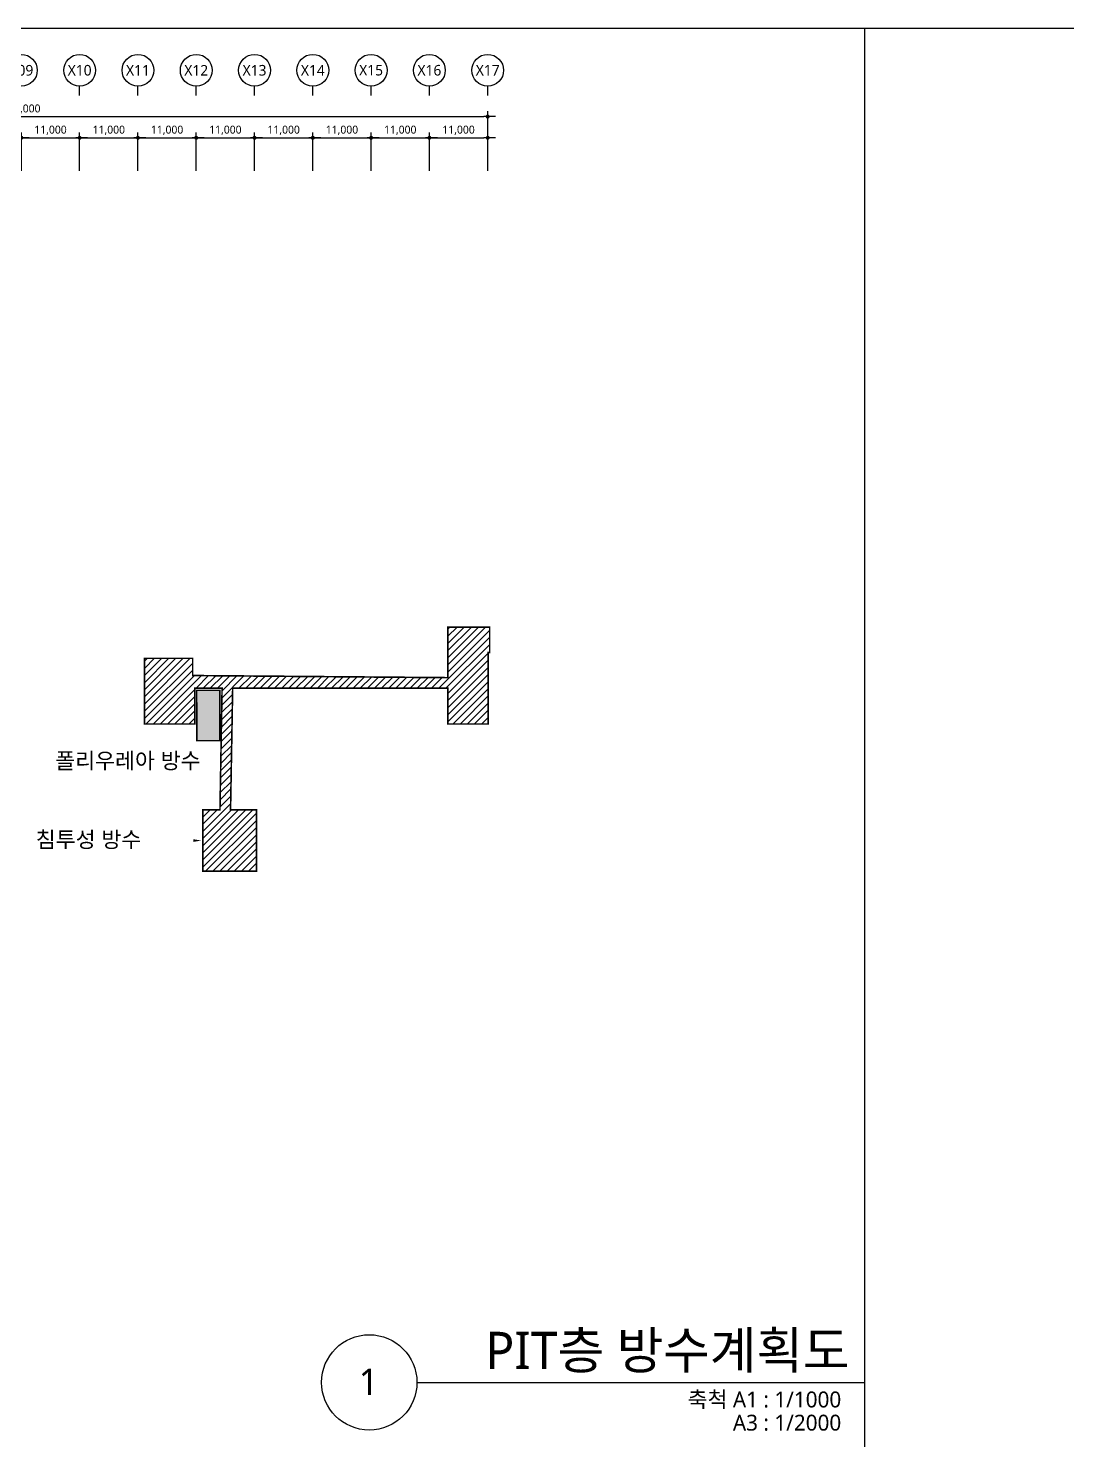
# Model space of a CAD drawing. Header units: millimetres. Extents: x 1037297 to 2672330, y 928637 to 1464837.
# Drawn here: x 1238838 to 1434813, y 1198407 to 1464837 of the extents above; entities that cross this region are included whole.
import ezdxf
from ezdxf.enums import TextEntityAlignment as Align

# ---------------------------------------------------------------- set-up
doc = ezdxf.new("R2010")
doc.units = ezdxf.units.MM
doc.header["$LTSCALE"] = 5
doc.header["$MEASUREMENT"] = 0
doc.header["$PDSIZE"] = -10
doc.linetypes.add('ACAD_ISO10W100', pattern=[18, 12, -3, 0, -3])
doc.linetypes.add('HIDDEN', pattern=[0.375, 0.25, -0.125])
doc.layers.get('0').update_dxf_attribs({"linetype": 'CONTINUOUS'})
doc.layers.get('Defpoints').update_dxf_attribs({"color": 153, "linetype": 'CONTINUOUS'})
for name, color, linetype, lineweight in [('A-AXIS-BUBL', 7, 'CONTINUOUS', 25), ('A-DIMS', 7, 'CONTINUOUS', 25), ('A-MKXS-LEAD', 7, 'CONTINUOUS', 25), ('A-XXXX-SYMB', 7, 'CONTINUOUS', 25), ('A-XXXX-TXT1', 3, 'CONTINUOUS', 25), ('A-XXXX-TXT2', 3, 'CONTINUOUS', 25)]:
    doc.layers.add(name, color=color, linetype=linetype, lineweight=lineweight)
doc.layers.add('AA-TEX-3', color=3, linetype='CONTINUOUS')
doc.layers.add('방수', color=7, linetype='CONTINUOUS')
doc.styles.add('HY울릉도L', font='')
doc.styles.add('맑은고딕', font='malgun.ttf')
doc.styles.add('한농대-돋음체', font='')
doc.styles.get('HY울릉도L').set_extended_font_data('HYwulM')
doc.styles.get('한농대-돋음체').set_extended_font_data('Dotum')
doc.dimstyles.new('CDIM', dxfattribs={"dimtxt": 3, "dimasz": 1.5, "dimexe": 2, "dimexo": 1, "dimgap": 1, "dimtad": 1, "dimdec": 0, "dimrnd": 0.5, "dimzin": 0, "dimdsep": 32, "dimlunit": 6, "dimtxsty": 'HY울릉도L', "dimblk1": '_CIDOT', "dimblk2": '_CIDOT', "dimsah": 1, "dimcen": 5.5, "dimclrd": 2, "dimclre": 2, "dimclrt": 7, "dimadec": 0, "dimazin": 0, "dimtfac": 1, "dimtdec": 0, "dimtix": 1, "dimtmove": 2, "dimatfit": 1, "dimldrblk": '_CIDOT', "dimfxl": 1, "dimtolj": 1, "dimtzin": 0, "dimlwd": -1, "dimarcsym": 0})

# ---------------------------------------------------------------- blocks, each defined once
blk = doc.blocks.new('_CIDOT')
at = {"color": 0, "linetype": 'ByBlock'}
blk.add_line((2, 0), (-1, 0), dxfattribs=at)
at = {"color": 0, "linetype": 'ByBlock', "const_width": 0.5}
blk.add_lwpolyline([(-0.25, 0, 1), (0.25, 0, 1)], format="xyb", close=True, dxfattribs=at)
blk = doc.blocks.new('*D34')
at = {"layer": 'A-DIMS', "lineweight": -2, "transparency": 16777216}
for p, q in [((203693, 255621), (203693, 262871)), ((214693, 255621), (214693, 262871))]:
    blk.add_line(p, q, dxfattribs=at)
at = {"layer": 'A-DIMS', "transparency": 16777216}
blk.add_line((204443, 261871), (213943, 261871), dxfattribs=at)
at = {"layer": 'Defpoints', "color": 0, "transparency": 16777216}
for p in [(214693, 261871), (203693, 255121), (214693, 255121)]:
    blk.add_point(p, dxfattribs=at)
at = {"layer": 'A-DIMS', "transparency": 16777216, "xscale": 750, "yscale": 750, "zscale": 750, "rotation": 180}
blk.add_blockref('_CIDOT', (203693, 261871), dxfattribs=at)
at = {"layer": 'A-DIMS', "transparency": 16777216, "xscale": 750, "yscale": 750, "zscale": 750}
blk.add_blockref('_CIDOT', (214693, 261871), dxfattribs=at)
at = {"layer": 'A-DIMS', "color": 3, "transparency": 16777216, "insert": (209193, 263275), "char_height": 1500, "attachment_point": 5, "style": '맑은고딕'}
blk.add_mtext('\\A1;11,000', dxfattribs=at)
blk = doc.blocks.new('*D35')
at = {"layer": 'A-DIMS', "lineweight": -2, "transparency": 16777216}
for p, q in [((214693, 255621), (214693, 262871)), ((225693, 255621), (225693, 262871))]:
    blk.add_line(p, q, dxfattribs=at)
at = {"layer": 'A-DIMS', "transparency": 16777216}
blk.add_line((215443, 261871), (224943, 261871), dxfattribs=at)
at = {"layer": 'Defpoints', "color": 0, "transparency": 16777216}
for p in [(225693, 261871), (214693, 255121), (225693, 255121)]:
    blk.add_point(p, dxfattribs=at)
at = {"layer": 'A-DIMS', "transparency": 16777216, "xscale": 750, "yscale": 750, "zscale": 750, "rotation": 180}
blk.add_blockref('_CIDOT', (214693, 261871), dxfattribs=at)
at = {"layer": 'A-DIMS', "transparency": 16777216, "xscale": 750, "yscale": 750, "zscale": 750}
blk.add_blockref('_CIDOT', (225693, 261871), dxfattribs=at)
at = {"layer": 'A-DIMS', "color": 3, "transparency": 16777216, "insert": (220193, 263275), "char_height": 1500, "attachment_point": 5, "style": '맑은고딕'}
blk.add_mtext('\\A1;11,000', dxfattribs=at)
blk = doc.blocks.new('*D36')
at = {"layer": 'A-DIMS', "lineweight": -2, "transparency": 16777216}
for p, q in [((225693, 255621), (225693, 262871)), ((236693, 255621), (236693, 262871))]:
    blk.add_line(p, q, dxfattribs=at)
at = {"layer": 'A-DIMS', "transparency": 16777216}
blk.add_line((226443, 261871), (235943, 261871), dxfattribs=at)
at = {"layer": 'Defpoints', "color": 0, "transparency": 16777216}
for p in [(236693, 261871), (225693, 255121), (236693, 255121)]:
    blk.add_point(p, dxfattribs=at)
at = {"layer": 'A-DIMS', "transparency": 16777216, "xscale": 750, "yscale": 750, "zscale": 750, "rotation": 180}
blk.add_blockref('_CIDOT', (225693, 261871), dxfattribs=at)
at = {"layer": 'A-DIMS', "transparency": 16777216, "xscale": 750, "yscale": 750, "zscale": 750}
blk.add_blockref('_CIDOT', (236693, 261871), dxfattribs=at)
at = {"layer": 'A-DIMS', "color": 3, "transparency": 16777216, "insert": (231193, 263275), "char_height": 1500, "attachment_point": 5, "style": '맑은고딕'}
blk.add_mtext('\\A1;11,000', dxfattribs=at)
blk = doc.blocks.new('*D37')
at = {"layer": 'A-DIMS', "lineweight": -2, "transparency": 16777216}
for p, q in [((236693, 255621), (236693, 262871)), ((247693, 255621), (247693, 262871))]:
    blk.add_line(p, q, dxfattribs=at)
at = {"layer": 'A-DIMS', "transparency": 16777216}
blk.add_line((237443, 261871), (246943, 261871), dxfattribs=at)
at = {"layer": 'Defpoints', "color": 0, "transparency": 16777216}
for p in [(247693, 261871), (236693, 255121), (247693, 255121)]:
    blk.add_point(p, dxfattribs=at)
at = {"layer": 'A-DIMS', "transparency": 16777216, "xscale": 750, "yscale": 750, "zscale": 750, "rotation": 180}
blk.add_blockref('_CIDOT', (236693, 261871), dxfattribs=at)
at = {"layer": 'A-DIMS', "transparency": 16777216, "xscale": 750, "yscale": 750, "zscale": 750}
blk.add_blockref('_CIDOT', (247693, 261871), dxfattribs=at)
at = {"layer": 'A-DIMS', "color": 3, "transparency": 16777216, "insert": (242193, 263275), "char_height": 1500, "attachment_point": 5, "style": '맑은고딕'}
blk.add_mtext('\\A1;11,000', dxfattribs=at)
blk = doc.blocks.new('*D38')
at = {"layer": 'A-DIMS', "lineweight": -2, "transparency": 16777216}
for p, q in [((247693, 255621), (247693, 262871)), ((258693, 255621), (258693, 262871))]:
    blk.add_line(p, q, dxfattribs=at)
at = {"layer": 'A-DIMS', "transparency": 16777216}
blk.add_line((248443, 261871), (257943, 261871), dxfattribs=at)
at = {"layer": 'Defpoints', "color": 0, "transparency": 16777216}
for p in [(258693, 261871), (247693, 255121), (258693, 255121)]:
    blk.add_point(p, dxfattribs=at)
at = {"layer": 'A-DIMS', "transparency": 16777216, "xscale": 750, "yscale": 750, "zscale": 750, "rotation": 180}
blk.add_blockref('_CIDOT', (247693, 261871), dxfattribs=at)
at = {"layer": 'A-DIMS', "transparency": 16777216, "xscale": 750, "yscale": 750, "zscale": 750}
blk.add_blockref('_CIDOT', (258693, 261871), dxfattribs=at)
at = {"layer": 'A-DIMS', "color": 3, "transparency": 16777216, "insert": (253193, 263275), "char_height": 1500, "attachment_point": 5, "style": '맑은고딕'}
blk.add_mtext('\\A1;11,000', dxfattribs=at)
blk = doc.blocks.new('*D39')
at = {"layer": 'A-DIMS', "lineweight": -2, "transparency": 16777216}
for p, q in [((258693, 255621), (258693, 262871)), ((269693, 255621), (269693, 262871))]:
    blk.add_line(p, q, dxfattribs=at)
at = {"layer": 'A-DIMS', "transparency": 16777216}
blk.add_line((259443, 261871), (268943, 261871), dxfattribs=at)
at = {"layer": 'Defpoints', "color": 0, "transparency": 16777216}
for p in [(269693, 261871), (258693, 255121), (269693, 255121)]:
    blk.add_point(p, dxfattribs=at)
at = {"layer": 'A-DIMS', "transparency": 16777216, "xscale": 750, "yscale": 750, "zscale": 750, "rotation": 180}
blk.add_blockref('_CIDOT', (258693, 261871), dxfattribs=at)
at = {"layer": 'A-DIMS', "transparency": 16777216, "xscale": 750, "yscale": 750, "zscale": 750}
blk.add_blockref('_CIDOT', (269693, 261871), dxfattribs=at)
at = {"layer": 'A-DIMS', "color": 3, "transparency": 16777216, "insert": (264193, 263275), "char_height": 1500, "attachment_point": 5, "style": '맑은고딕'}
blk.add_mtext('\\A1;11,000', dxfattribs=at)
blk = doc.blocks.new('*D40')
at = {"layer": 'A-DIMS', "lineweight": -2, "transparency": 16777216}
for p, q in [((269693, 255621), (269693, 262871)), ((280693, 255621), (280693, 262871))]:
    blk.add_line(p, q, dxfattribs=at)
at = {"layer": 'A-DIMS', "transparency": 16777216}
blk.add_line((270443, 261871), (279943, 261871), dxfattribs=at)
at = {"layer": 'Defpoints', "color": 0, "transparency": 16777216}
for p in [(280693, 261871), (269693, 255121), (280693, 255121)]:
    blk.add_point(p, dxfattribs=at)
at = {"layer": 'A-DIMS', "transparency": 16777216, "xscale": 750, "yscale": 750, "zscale": 750, "rotation": 180}
blk.add_blockref('_CIDOT', (269693, 261871), dxfattribs=at)
at = {"layer": 'A-DIMS', "transparency": 16777216, "xscale": 750, "yscale": 750, "zscale": 750}
blk.add_blockref('_CIDOT', (280693, 261871), dxfattribs=at)
at = {"layer": 'A-DIMS', "color": 3, "transparency": 16777216, "insert": (275193, 263275), "char_height": 1500, "attachment_point": 5, "style": '맑은고딕'}
blk.add_mtext('\\A1;11,000', dxfattribs=at)
blk = doc.blocks.new('*D41')
at = {"layer": 'A-DIMS', "lineweight": -2, "transparency": 16777216}
for p, q in [((280693, 255621), (280693, 262871)), ((291693, 255621), (291693, 262871))]:
    blk.add_line(p, q, dxfattribs=at)
at = {"layer": 'A-DIMS', "transparency": 16777216}
blk.add_line((281443, 261871), (290943, 261871), dxfattribs=at)
at = {"layer": 'Defpoints', "color": 0, "transparency": 16777216}
for p in [(291693, 261871), (280693, 255121), (291693, 255121)]:
    blk.add_point(p, dxfattribs=at)
at = {"layer": 'A-DIMS', "transparency": 16777216, "xscale": 750, "yscale": 750, "zscale": 750, "rotation": 180}
blk.add_blockref('_CIDOT', (280693, 261871), dxfattribs=at)
at = {"layer": 'A-DIMS', "transparency": 16777216, "xscale": 750, "yscale": 750, "zscale": 750}
blk.add_blockref('_CIDOT', (291693, 261871), dxfattribs=at)
at = {"layer": 'A-DIMS', "color": 3, "transparency": 16777216, "insert": (286193, 263275), "char_height": 1500, "attachment_point": 5, "style": '맑은고딕'}
blk.add_mtext('\\A1;11,000', dxfattribs=at)
blk = doc.blocks.new('*D42')
at = {"layer": 'A-DIMS', "lineweight": -2, "transparency": 16777216}
for p, q in [((126693, 255621), (126693, 266871)), ((302693, 255621), (302693, 266871))]:
    blk.add_line(p, q, dxfattribs=at)
at = {"layer": 'A-DIMS', "transparency": 16777216}
blk.add_line((127443, 265871), (301943, 265871), dxfattribs=at)
at = {"layer": 'Defpoints', "color": 0, "transparency": 16777216}
for p in [(302693, 265871), (126693, 255121), (302693, 255121)]:
    blk.add_point(p, dxfattribs=at)
at = {"layer": 'A-DIMS', "transparency": 16777216, "xscale": 750, "yscale": 750, "zscale": 750, "rotation": 180}
blk.add_blockref('_CIDOT', (126693, 265871), dxfattribs=at)
at = {"layer": 'A-DIMS', "transparency": 16777216, "xscale": 750, "yscale": 750, "zscale": 750}
blk.add_blockref('_CIDOT', (302693, 265871), dxfattribs=at)
at = {"layer": 'A-DIMS', "color": 3, "transparency": 16777216, "insert": (214693, 267275), "char_height": 1500, "attachment_point": 5, "style": '맑은고딕'}
blk.add_mtext('\\A1;176,000', dxfattribs=at)
blk = doc.blocks.new('*D43')
at = {"layer": 'A-DIMS', "lineweight": -2, "transparency": 16777216}
for p, q in [((291693, 255621), (291693, 262871)), ((302693, 255621), (302693, 262871))]:
    blk.add_line(p, q, dxfattribs=at)
at = {"layer": 'A-DIMS', "transparency": 16777216}
blk.add_line((292443, 261871), (301943, 261871), dxfattribs=at)
at = {"layer": 'Defpoints', "color": 0, "transparency": 16777216}
for p in [(302693, 261871), (291693, 255121), (302693, 255121)]:
    blk.add_point(p, dxfattribs=at)
at = {"layer": 'A-DIMS', "transparency": 16777216, "xscale": 750, "yscale": 750, "zscale": 750, "rotation": 180}
blk.add_blockref('_CIDOT', (291693, 261871), dxfattribs=at)
at = {"layer": 'A-DIMS', "transparency": 16777216, "xscale": 750, "yscale": 750, "zscale": 750}
blk.add_blockref('_CIDOT', (302693, 261871), dxfattribs=at)
at = {"layer": 'A-DIMS', "color": 3, "transparency": 16777216, "insert": (297193, 263275), "char_height": 1500, "attachment_point": 5, "style": '맑은고딕'}
blk.add_mtext('\\A1;11,000', dxfattribs=at)
blk = doc.blocks.new('DIM(210222)')
for p, q in [((225693, 269870.6), (225693, 271620.6)), ((236693, 269870.6), (236693, 271620.6)), ((247693, 269870.6), (247693, 271620.6)), ((258693, 269870.6), (258693, 271620.6)), ((269693, 269870.6), (269693, 271620.6)), ((280693, 269870.6), (280693, 271620.6)), ((291693, 269870.6), (291693, 271620.6)), ((302693, 269870.6), (302693, 271620.6))]:
    blk.add_line(p, q)
at = {"layer": 'A-AXIS-BUBL', "ltscale": 0.2}
for centre in [(214693, 274620.6), (225693, 274620.6), (236693, 274620.6), (247693, 274620.6), (258693, 274620.6), (269693, 274620.6), (280693, 274620.6), (291693, 274620.6), (302693, 274620.6)]:
    blk.add_circle(centre, 3000, dxfattribs=at)
at = {"layer": 'A-XXXX-TXT2', "ltscale": 0.2, "style": '맑은고딕'}
for s, p in [('X09', (214693, 274620.6)), ('X10', (225693, 274620.6)), ('X11', (236693, 274620.6)), ('X12', (247693, 274620.6)), ('X13', (258693, 274620.6)), ('X14', (269693, 274620.6)), ('X15', (280693, 274620.6)), ('X16', (291693, 274620.6)), ('X17', (302693, 274620.6))]:
    blk.add_text(s, height=2000, dxfattribs=at).set_placement(p, align=Align.MIDDLE)
at = {"layer": 'A-DIMS'}
for p1, p2, distance, picture, middle in [((126693, 255120.6), (302693, 255120.6), 10750, '*D42', (214693, 267275.5)), ((203693, 255120.6), (214693, 255120.6), 6750, '*D34', (209193, 263275.5)), ((214693, 255120.6), (225693, 255120.6), 6750, '*D35', (220193, 263275.5)), ((225693, 255120.6), (236693, 255120.6), 6750, '*D36', (231193, 263275.5)), ((236693, 255120.6), (247693, 255120.6), 6750, '*D37', (242193, 263275.5)), ((247693, 255120.6), (258693, 255120.6), 6750, '*D38', (253193, 263275.5)), ((258693, 255120.6), (269693, 255120.6), 6750, '*D39', (264193, 263275.5)), ((269693, 255120.6), (280693, 255120.6), 6750, '*D40', (275193, 263275.5)), ((280693, 255120.6), (291693, 255120.6), 6750, '*D41', (286193, 263275.5)), ((291693, 255120.6), (302693, 255120.6), 6750, '*D43', (297193, 263275.5))]:
    dim = blk.add_aligned_dim(p1=p1, p2=p2, distance=distance, dimstyle='CDIM', override={"dimscale": 500, "dimtxsty": '맑은고딕', "dimclrd": 256, "dimclre": 256, "dimclrt": 3}, dxfattribs=at)
    dim.commit()
    dim.dimension.update_dxf_attribs({"geometry": picture, "text_midpoint": middle})

msp = doc.modelspace()

# ---------------------------------------------------------------- hatches: boundary and pattern name
at = {"layer": '방수'}
h = msp.add_hatch(dxfattribs=at)
h.set_pattern_fill('ANSI31', color=5, scale=300)
h.set_pattern_definition([(45, (-3716294.5, 673416.8), (-673.51921, 673.51921), [])])
h.paths.add_polyline_path([(1215267, 1305308), (1215267, 1316908), (1206167, 1316908), (1206167, 1310558), (1201017, 1310558), (1201017, 1333908), (1204267, 1333908), (1204267, 1345508), (1194117, 1345508), (1194117, 1333908), (1199017, 1333908), (1199017, 1310499), (1157956, 1310558), (1158017, 1316908), (1151217, 1316908), (1151217, 1304981), (1151217, 1305381), (1151217, 1299408), (1158017, 1299408), (1158017, 1308558), (1206167, 1308958), (1206167, 1305308)])
h.paths.add_polyline_path([(1269867, 1345908), (1260767, 1345908), (1260767, 1333508), (1270267, 1333508), (1270267, 1340258), (1275417, 1340258), (1275017, 1317308), (1271767, 1317308), (1271767, 1305708), (1281917, 1305708), (1281917, 1317308), (1277017, 1317308), (1277417, 1340258), (1318017, 1340258), (1318017, 1333508), (1325617, 1333508), (1325617, 1347008), (1325917, 1347008), (1325917, 1351808), (1318017, 1351808), (1318017, 1342258), (1269867, 1342658)])
h = msp.add_hatch(dxfattribs=at)
h.set_pattern_fill('CROSS', color=1, scale=2000)
h.paths.add_polyline_path([(1275017, 1330358), (1275017, 1339858), (1270617, 1339858), (1270667, 1330358)])
h.paths.add_polyline_path([(1205767, 1310958), (1205767, 1320458), (1201367, 1320458), (1201417, 1310958)])

# ---------------------------------------------------------------- linework, layer by layer
for p, q in [((1037297, 1464837), (1756047, 1464837)), ((1396672, 1464837), (1396672, 928637))]:
    msp.add_line(p, q)
at = {"layer": 'A-MKXS-LEAD'}
for points in [[(1274264, 1333803, 0, 500, 0), (1274264, 1332303, 0, 0, 0), (1274264, 1329191, 0, 0, 0)], [(1274264, 1330378, 0, 500, 0), (1274264, 1328878, 0, 0, 0), (1274264, 1326451, 0, 0, 0), (1271421, 1326451, 0, 0, 0)], [(1278494, 1311508, 0, 500, 0), (1276994, 1311508, 0, 0, 0), (1263826, 1311508, 0, 0, 0)], [(1271494, 1311508, 0, 499, 0), (1269998, 1311508, 0, 499, 0)]]:
    msp.add_lwpolyline(points, format="xyseb", dxfattribs=at)
at = {"layer": 'A-XXXX-SYMB'}
msp.add_line((1312193, 1209237), (1396672, 1209237), dxfattribs=at)
msp.add_circle((1303193, 1209237), 9000, dxfattribs=at)
at = {"layer": '방수', "color": 4, "linetype": 'ACAD_ISO10W100', "ltscale": 20, "const_width": 300}
msp.add_lwpolyline([(1269867, 1345908), (1260767, 1345908), (1260767, 1333508), (1270267, 1333508), (1270267, 1340258), (1275417, 1340258), (1275017, 1317308), (1271767, 1317308), (1271767, 1305708), (1281917, 1305708), (1281917, 1317308), (1277017, 1317308), (1277417, 1340258), (1318017, 1340258), (1318017, 1333508), (1325617, 1333508), (1325617, 1347008), (1325617, 1347008), (1325917, 1347008), (1325917, 1347008), (1325917, 1351808), (1318017, 1351808), (1318017, 1342258), (1269867, 1342658)], close=True, dxfattribs=at)
at = {"layer": '방수', "color": 4, "linetype": 'HIDDEN', "ltscale": 1000, "const_width": 300}
msp.add_lwpolyline([(1275017, 1330358), (1275017, 1339858), (1270617, 1339858), (1270667, 1330358)], close=True, dxfattribs=at)

# ---------------------------------------------------------------- block references
msp.add_blockref('DIM(210222)', (1022847, 1182287))

# ---------------------------------------------------------------- texts
at = {"layer": 'A-XXXX-TXT1', "style": '맑은고딕'}
msp.add_text('PIT층 방수계획도', height=7000, dxfattribs=at).set_placement((1393814, 1209690), align=Align.BOTTOM_RIGHT)
msp.add_text('1', height=5000, dxfattribs=at).set_placement((1303077, 1209344), align=Align.MIDDLE)
for s, p in [('축척 A1 : 1/1000', (1392256, 1207515)), ('A3 : 1/2000', (1392256, 1203136))]:
    msp.add_text(s, height=3000, dxfattribs=at).set_placement(p, align=Align.TOP_RIGHT)
at = {"layer": 'AA-TEX-3', "style": '한농대-돋음체'}
msp.add_text('폴리우레아 방수', height=3000, dxfattribs=at).set_placement((1271369, 1326574), align=Align.MIDDLE_RIGHT)
msp.add_text('침투성 방수', height=3000, dxfattribs=at).set_placement((1240262, 1311709), align=Align.MIDDLE_LEFT)

doc.saveas('drawing.dxf')
